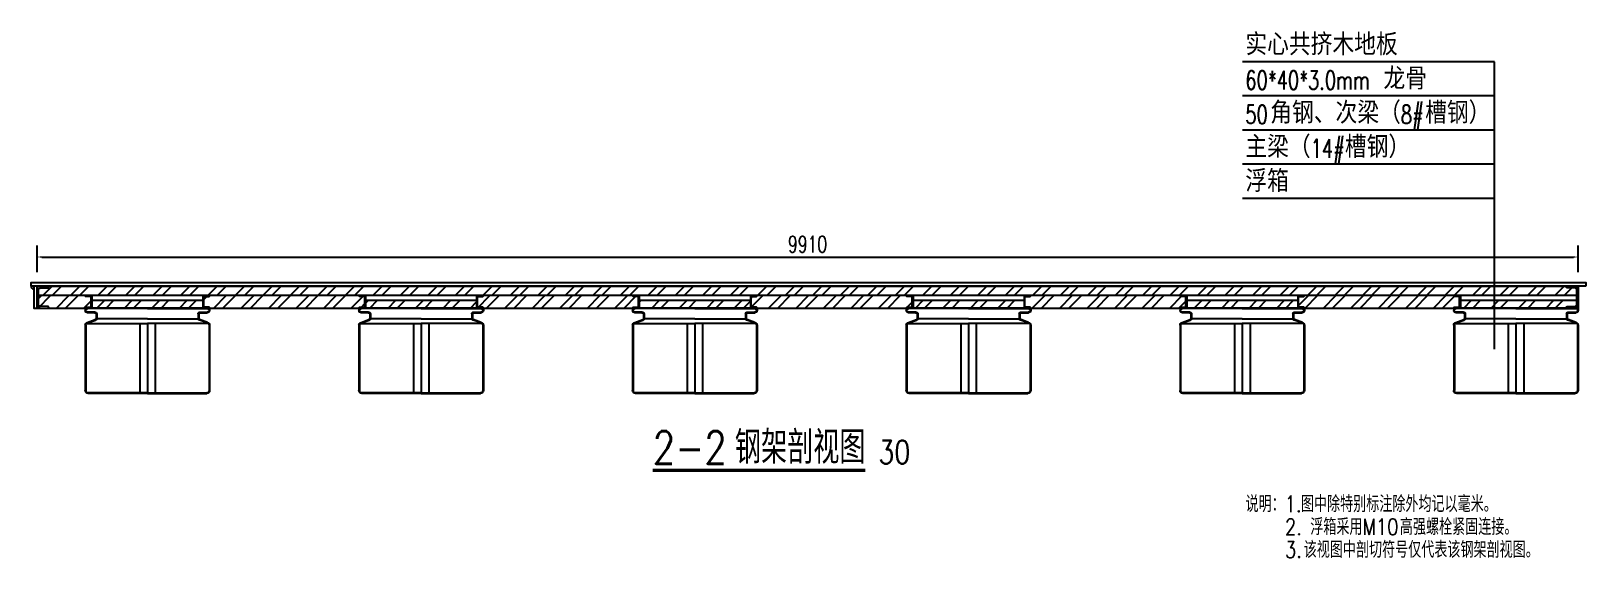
# Model space of a CAD drawing. Header units: millimetres. Extents: x -1471591 to 944464, y -468930 to 547002.
# Drawn here: x -992740 to -982742, y -50928 to -47539 of the extents above; entities that cross this region are included whole.
import ezdxf

# ---------------------------------------------------------------- set-up
doc = ezdxf.new("R2010")
doc.units = ezdxf.units.MM
doc.header["$LTSCALE"] = 10
doc.header["$PDMODE"] = 35
for name, color, linetype in [('DIM_SYMB', 3, 'Continuous'), ('PUB_TEXT', 7, 'Continuous'), ('W-FLOAT_BOWL浮筒', 253, 'Continuous'), ('W-STEEL_FRAME钢架', 3, 'Continuous'), ('W-STEEL_KEEL钢龙骨', 5, 'Continuous'), ('W-WOOD_FLOOR木地板', 30, 'Continuous'), ('中实线', 1, 'Continuous')]:
    doc.layers.add(name, color=color, linetype=linetype)
doc.styles.add('_TCH_DIM', font='SIMPLEX.shx', dxfattribs={"bigfont": 'hztxt.shx'})
doc.styles.get("Standard").update_dxf_attribs({"font": 'simplex.shx', "width": 0.8, "bigfont": 'hztxt.shx'})
doc.styles.add('STANDARD_T3', font='simplex.shx', dxfattribs={"width": 0.7, "bigfont": 'hztxt.shx'})
doc.dimstyles.new('W&&30', dxfattribs={"dimtxt": 105, "dimasz": 30, "dimexe": 75, "dimexo": 90, "dimgap": 30, "dimtad": 1, "dimdec": 0, "dimzin": 0, "dimdsep": 46, "dimtxsty": 'STANDARD_T3', "dimcen": 0.09, "dimclrd": 1, "dimclre": 1, "dimclrt": 7, "dimazin": 2, "dimtfac": 1, "dimtdec": 0, "dimtix": 1, "dimtmove": 2, "dimatfit": 3, "dimfxl": 0, "dimtolj": 1, "dimtzin": 0, "dimarcsym": 0})

# ---------------------------------------------------------------- blocks, each defined once
blk = doc.blocks.new('*U270')
at = {"layer": 'W-FLOAT_BOWL浮筒'}
for p, q in [((-400, 275), (-400, 260)), ((0, 275), (-400, 275)), ((-386.6, 182.8), (-335.4, 200.6)), ((0, 271), (-386.4, 271)), ((-338, 249), (-386.4, 249)), ((-338, 245), (-385, 245)), ((-330, 237), (-330, 208.2)), ((0, 205.3), (-326.3, 205.3)), ((-326, 237), (-326, 208.2)), ((0, 275), (400, 275)), ((0, 271), (386.4, 271)), ((0, 205.3), (326.3, 205.3)), ((326, 237), (326, 208.2)), ((330, 237), (330, 208.2)), ((386.6, 182.8), (335.4, 200.6)), ((338, 249), (386.4, 249)), ((338, 245), (385, 245)), ((400, 275), (400, 260)), ((-400, 163.9), (-400, -256)), ((-396, 164.7), (-396, -256)), ((-390.7, 176.1), (0, 176.1)), ((-385.9, 178.8), (-334.1, 196.9)), ((-50, 176.1), (-50, -271)), ((390.7, 176.1), (0, 176.1)), ((0, 176.1), (0, -271)), ((0, 176.1), (0, -271)), ((50, 176.1), (50, -271)), ((385.9, 178.8), (334.1, 196.9)), ((396, 164.7), (396, -256)), ((400, 163.9), (400, -256)), ((0, -271), (-381, -271)), ((0, -275), (-381, -275)), ((0, -271), (381, -271)), ((0, -275), (381, -275))]:
    blk.add_line(p, q, dxfattribs=at)
for points in [[(-399.9, 275), (-330.3, 275)], [(-399.9, 275), (-330.3, 275)], [(399.9, 275), (330.3, 275)], [(399.9, 275), (330.3, 275)]]:
    blk.add_lwpolyline(points, dxfattribs=at)
for centre, radius, start, end in [((-385, 260), 15, 180, 270), ((-386.4, 260), 11, 90, 270), ((-338, 237), 12, 0, 90), ((-338, 237), 8, 0, 90), ((-338, 208.2), 8, 289.17979, 0), ((-338, 208.2), 12, 289.17979, 0), ((338, 237), 12, 90, 180), ((338, 208.2), 12, 180, 250.82021), ((338, 237), 8, 90, 180), ((338, 208.2), 8, 180, 250.82021), ((385, 260), 15, 270, 0), ((386.4, 260), 11, 270, 90), ((-380, 163.9), 20, 109.17979, 180), ((-381, 164.7), 15, 109.17979, 180), ((381, 164.7), 15, 0, 70.82021), ((380, 163.9), 20, 0, 70.82021), ((-381, -256), 19, 180, 270), ((-381, -256), 15, 180, 270), ((381, -256), 15, 270, 0), ((381, -256), 19, 270, 0)]:
    blk.add_arc(centre, radius, start, end, dxfattribs=at)
blk = doc.blocks.new('*U271')
at = {"layer": '中实线', "color": 0, "linetype": 'ByBlock', "lineweight": -2}
for p in [(0, 0), (1760, 0), (3520, 0), (5280, 0), (7040, 0), (8800, 0)]:
    blk.add_blockref('*U270', p, dxfattribs=at)
blk = doc.blocks.new('*D1672')
at = {"color": 1, "lineweight": -2, "transparency": 16777216}
for p, q in [((-992701.9, -49090.9), (-992701.9, -48917.8)), ((-982791.8, -49090.9), (-982791.8, -48917.8)), ((-992671.9, -48992.8), (-982821.8, -48992.8))]:
    blk.add_line(p, q, dxfattribs=at)
at = {"color": 1, "transparency": 16777216}
for points in [[(-992671.9, -48987.8), (-992671.9, -48997.8), (-992701.9, -48992.8)], [(-982821.8, -48987.8), (-982821.8, -48997.8), (-982791.8, -48992.8)]]:
    blk.add_solid(points, dxfattribs=at)
at = {"layer": 'Defpoints', "color": 0, "transparency": 16777216}
for p in [(-982791.8, -48992.8), (-992701.9, -49180.9), (-982791.8, -49180.9)]:
    blk.add_point(p, dxfattribs=at)
at = {"color": 7, "transparency": 16777216, "insert": (-987746.9, -48910.3), "char_height": 105, "attachment_point": 5, "style": 'STANDARD_T3'}
blk.add_mtext('\\A1;9910', dxfattribs=at)

msp = doc.modelspace()

# ---------------------------------------------------------------- hatches: boundary and pattern name
at = {"layer": 'W-STEEL_FRAME钢架'}
h = msp.add_hatch(dxfattribs=at)
h.set_pattern_fill('金属', color=1, scale=50)
h.set_pattern_definition([(45, (12748.4, -79376.85), (-88.388348, 88.388348), []), (45, (12807.32, -79376.85), (-88.388348, 88.388348), [])])
h.paths.add_polyline_path([(-992701.8, -49320.9), (-992701.8, -49240.9), (-992348.9, -49240.9), (-992348.9, -49320.9)])
h = msp.add_hatch(dxfattribs=at)
h.set_pattern_fill('金属', color=6, scale=50)
h.set_pattern_definition([(45, (12694.58, -79867.95), (-88.388348, 88.388348), []), (45, (12753.51, -79867.95), (-88.388348, 88.388348), [])])
h.paths.add_polyline_path([(-992348.9, -49320.9), (-992348.9, -49270.9), (-991634.8, -49270.9), (-991634.8, -49320.9)])
h = msp.add_hatch(dxfattribs=at)
h.set_pattern_fill('金属', color=1, scale=50)
h.set_pattern_definition([(45, (11108.31, -79376.85), (-88.388348, 88.388348), []), (45, (11167.24, -79376.85), (-88.388348, 88.388348), [])])
h.paths.add_polyline_path([(-991634.8, -49320.9), (-991634.8, -49240.9), (-990588.8, -49240.9), (-990588.8, -49320.9)])
h = msp.add_hatch(dxfattribs=at)
h.set_pattern_fill('金属', color=6, scale=50)
h.set_pattern_definition([(45, (10854.58, -79867.95), (-88.388348, 88.388348), []), (45, (10913.51, -79867.95), (-88.388348, 88.388348), [])])
h.paths.add_polyline_path([(-990588.8, -49320.9), (-990588.8, -49270.9), (-989874.8, -49270.9), (-989874.8, -49320.9)])
h = msp.add_hatch(dxfattribs=at)
h.set_pattern_fill('金属', color=1, scale=50)
h.set_pattern_definition([(45, (9268.31, -79376.85), (-88.388348, 88.388348), []), (45, (9327.24, -79376.85), (-88.388348, 88.388348), [])])
h.paths.add_polyline_path([(-989874.8, -49320.9), (-989874.8, -49240.9), (-988828.8, -49240.9), (-988828.8, -49320.9)])
h = msp.add_hatch(dxfattribs=at)
h.set_pattern_fill('金属', color=6, scale=50)
h.set_pattern_definition([(45, (9014.58, -79867.95), (-88.388348, 88.388348), []), (45, (9073.51, -79867.95), (-88.388348, 88.388348), [])])
h.paths.add_polyline_path([(-988828.8, -49320.9), (-988828.8, -49270.9), (-988114.8, -49270.9), (-988114.8, -49320.9)])
h = msp.add_hatch(dxfattribs=at)
h.set_pattern_fill('金属', color=1, scale=50)
h.set_pattern_definition([(45, (7428.23, -79376.85), (-88.388348, 88.388348), []), (45, (7487.16, -79376.85), (-88.388348, 88.388348), [])])
h.paths.add_polyline_path([(-988114.7, -49320.9), (-988114.7, -49240.9), (-987068.8, -49240.9), (-987068.8, -49320.9)])
h = msp.add_hatch(dxfattribs=at)
h.set_pattern_fill('金属', color=6, scale=50)
h.set_pattern_definition([(45, (7174.58, -79867.95), (-88.388348, 88.388348), []), (45, (7233.51, -79867.95), (-88.388348, 88.388348), [])])
h.paths.add_polyline_path([(-987068.8, -49320.9), (-987068.8, -49270.9), (-986354.8, -49270.9), (-986354.8, -49320.9)])
h = msp.add_hatch(dxfattribs=at)
h.set_pattern_fill('金属', color=1, scale=50)
h.set_pattern_definition([(45, (5588.31, -79376.85), (-88.388348, 88.388348), []), (45, (5647.24, -79376.85), (-88.388348, 88.388348), [])])
h.paths.add_polyline_path([(-986354.8, -49320.9), (-986354.8, -49240.9), (-985308.8, -49240.9), (-985308.8, -49320.9)])
h = msp.add_hatch(dxfattribs=at)
h.set_pattern_fill('金属', color=6, scale=50)
h.set_pattern_definition([(45, (5254.67, -79867.95), (-88.388348, 88.388348), []), (45, (5313.59, -79867.95), (-88.388348, 88.388348), [])])
h.paths.add_polyline_path([(-985308.8, -49320.9), (-985308.8, -49270.9), (-984594.8, -49270.9), (-984594.8, -49320.9)])
h = msp.add_hatch(dxfattribs=at)
h.set_pattern_fill('金属', color=1, scale=50)
h.set_pattern_definition([(45, (3748.4, -79376.85), (-88.388348, 88.388348), []), (45, (3807.32, -79376.85), (-88.388348, 88.388348), [])])
h.paths.add_polyline_path([(-984594.8, -49320.9), (-984594.8, -49240.9), (-983548.8, -49240.9), (-983548.8, -49320.9)])
h = msp.add_hatch(dxfattribs=at)
h.set_pattern_fill('金属', color=6, scale=50)
h.set_pattern_definition([(45, (3451.75, -79867.95), (-88.388348, 88.388348), []), (45, (3510.68, -79867.95), (-88.388348, 88.388348), [])])
h.paths.add_polyline_path([(-983548.8, -49320.9), (-983548.8, -49270.9), (-982791.9, -49270.9), (-982791.9, -49320.9)])
at = {"layer": 'W-STEEL_KEEL钢龙骨'}
h = msp.add_hatch(dxfattribs=at)
h.set_pattern_fill('金属', color=256, scale=50)
h.set_pattern_definition([(45, (6488.53, -78751.81), (-88.388348, 88.388348), []), (45, (6547.45, -78751.81), (-88.388348, 88.388348), [])])
h.paths.add_polyline_path([(-992701.9, -49240.9), (-992701.9, -49180.9), (-982791.8, -49180.9), (-982791.8, -49240.9)])

# ---------------------------------------------------------------- linework, layer by layer
at = {"layer": 'DIM_SYMB'}
for p, q in [((-983329, -47737.1), (-984950.6, -47737.1)), ((-983329, -48616.3), (-983329, -47737.1)), ((-983329, -47956.9), (-984950.6, -47956.9)), ((-983329, -48176.7), (-984950.6, -48176.7)), ((-983329, -48396.5), (-984950.6, -48396.5)), ((-983329, -48616.3), (-984950.6, -48616.3)), ((-983329, -49586.2), (-983329, -48616.3))]:
    msp.add_line(p, q, dxfattribs=at)
at = {"layer": 'DIM_SYMB', "const_width": 21}
msp.add_lwpolyline([(-988742.1, -50364.8), (-987375.8, -50364.8)], dxfattribs=at)
at = {"layer": 'W-STEEL_FRAME钢架'}
msp.add_lwpolyline([(-982791.8, -49180.9), (-992701.9, -49180.9), (-992701.9, -49320.9), (-982791.8, -49320.9)], close=True, dxfattribs=at)
for points in [[(-992626.6, -49180.9), (-992701.8, -49180.9), (-992701.8, -49320.9), (-992626.6, -49320.9), (-992626.6, -49317.2, 0.398895), (-992631.6, -49311.9), (-992684.8, -49309.1, -0.398895), (-992693.1, -49300.4), (-992693.1, -49201.5, -0.398895), (-992684.8, -49192.8), (-992631.6, -49190, 0.398895), (-992626.6, -49184.7)], [(-982867.1, -49180.9), (-982791.8, -49180.9), (-982791.8, -49320.9), (-982867.1, -49320.9), (-982867.1, -49317.2, -0.398895), (-982862.1, -49311.9), (-982808.9, -49309.1, 0.398895), (-982800.6, -49300.4), (-982800.6, -49201.5, 0.398895), (-982808.9, -49192.8), (-982862.1, -49190, -0.398895), (-982867.1, -49184.7)]]:
    msp.add_lwpolyline(points, format="xyb", close=True, dxfattribs=at)
at = {"layer": 'W-STEEL_FRAME钢架', "color": 1}
for points in [[(-992348.9, -49240.9), (-992701.9, -49240.9), (-992701.9, -49320.9), (-992348.9, -49320.9)], [(-990588.8, -49240.9), (-991634.8, -49240.9), (-991634.8, -49320.9), (-990588.8, -49320.9)], [(-988828.8, -49240.9), (-989874.8, -49240.9), (-989874.8, -49320.9), (-988828.8, -49320.9)], [(-987068.8, -49240.9), (-988114.7, -49240.9), (-988114.7, -49320.9), (-987068.8, -49320.9)], [(-985308.8, -49240.9), (-986354.8, -49240.9), (-986354.8, -49320.9), (-985308.8, -49320.9)], [(-983548.8, -49240.9), (-984594.8, -49240.9), (-984594.8, -49320.9), (-983548.8, -49320.9)]]:
    msp.add_lwpolyline(points, close=True, dxfattribs=at)
for points in [[(-992391.9, -49240.9), (-992348.9, -49240.9), (-992348.9, -49320.9), (-992391.9, -49320.9), (-992391.9, -49318.8, -0.398895), (-992389.1, -49315.8), (-992358.7, -49314.2, 0.398895), (-992353.9, -49309.2), (-992353.9, -49252.7, 0.398895), (-992358.7, -49247.7), (-992389.1, -49246.1, -0.398895), (-992391.9, -49243.1)], [(-991591.8, -49240.9), (-991634.8, -49240.9), (-991634.8, -49320.9), (-991591.8, -49320.9), (-991591.8, -49318.8, 0.398895), (-991594.6, -49315.8), (-991625, -49314.2, -0.398895), (-991629.8, -49309.2), (-991629.8, -49252.7, -0.398895), (-991625, -49247.7), (-991594.6, -49246.1, 0.398895), (-991591.8, -49243.1)], [(-990631.8, -49240.9), (-990588.8, -49240.9), (-990588.8, -49320.9), (-990631.8, -49320.9), (-990631.8, -49318.8, -0.398895), (-990629, -49315.8), (-990598.6, -49314.2, 0.398895), (-990593.8, -49309.2), (-990593.8, -49252.7, 0.398895), (-990598.6, -49247.7), (-990629, -49246.1, -0.398895), (-990631.8, -49243.1)], [(-989831.8, -49240.9), (-989874.8, -49240.9), (-989874.8, -49320.9), (-989831.8, -49320.9), (-989831.8, -49318.8, 0.398895), (-989834.7, -49315.8), (-989865.1, -49314.2, -0.398895), (-989869.8, -49309.2), (-989869.8, -49252.7, -0.398895), (-989865.1, -49247.7), (-989834.7, -49246.1, 0.398895), (-989831.8, -49243.1)], [(-988871.8, -49240.9), (-988828.8, -49240.9), (-988828.8, -49320.9), (-988871.8, -49320.9), (-988871.8, -49318.8, -0.398895), (-988869, -49315.8), (-988838.6, -49314.2, 0.398895), (-988833.8, -49309.2), (-988833.8, -49252.7, 0.398895), (-988838.6, -49247.7), (-988869, -49246.1, -0.398895), (-988871.8, -49243.1)], [(-988071.7, -49240.9), (-988114.7, -49240.9), (-988114.7, -49320.9), (-988071.7, -49320.9), (-988071.7, -49318.8, 0.398895), (-988074.5, -49315.8), (-988104.9, -49314.2, -0.398895), (-988109.7, -49309.2), (-988109.7, -49252.7, -0.398895), (-988104.9, -49247.7), (-988074.5, -49246.1, 0.398895), (-988071.7, -49243.1)], [(-987111.8, -49240.9), (-987068.8, -49240.9), (-987068.8, -49320.9), (-987111.8, -49320.9), (-987111.8, -49318.8, -0.398895), (-987108.9, -49315.8), (-987078.5, -49314.2, 0.398895), (-987073.8, -49309.2), (-987073.8, -49252.7, 0.398895), (-987078.5, -49247.7), (-987108.9, -49246.1, -0.398895), (-987111.8, -49243.1)], [(-986311.8, -49240.9), (-986354.8, -49240.9), (-986354.8, -49320.9), (-986311.8, -49320.9), (-986311.8, -49318.8, 0.398895), (-986314.6, -49315.8), (-986345, -49314.2, -0.398895), (-986349.8, -49309.2), (-986349.8, -49252.7, -0.398895), (-986345, -49247.7), (-986314.6, -49246.1, 0.398895), (-986311.8, -49243.1)], [(-985351.8, -49240.9), (-985308.8, -49240.9), (-985308.8, -49320.9), (-985351.8, -49320.9), (-985351.8, -49318.8, -0.398895), (-985349, -49315.8), (-985318.6, -49314.2, 0.398895), (-985313.8, -49309.2), (-985313.8, -49252.7, 0.398895), (-985318.6, -49247.7), (-985349, -49246.1, -0.398895), (-985351.8, -49243.1)], [(-984551.8, -49240.9), (-984594.8, -49240.9), (-984594.8, -49320.9), (-984551.8, -49320.9), (-984551.8, -49318.8, 0.398895), (-984554.7, -49315.8), (-984585.1, -49314.2, -0.398895), (-984589.8, -49309.2), (-984589.8, -49252.7, -0.398895), (-984585.1, -49247.7), (-984554.7, -49246.1, 0.398895), (-984551.8, -49243.1)], [(-983591.8, -49240.9), (-983548.8, -49240.9), (-983548.8, -49320.9), (-983591.8, -49320.9), (-983591.8, -49318.8, -0.398895), (-983588.9, -49315.8), (-983558.5, -49314.2, 0.398895), (-983553.8, -49309.2), (-983553.8, -49252.7, 0.398895), (-983558.5, -49247.7), (-983588.9, -49246.1, -0.398895), (-983591.8, -49243.1)]]:
    msp.add_lwpolyline(points, format="xyb", close=True, dxfattribs=at)
at = {"layer": 'W-STEEL_FRAME钢架', "color": 6}
for points in [[(-991634.8, -49320.9), (-992348.9, -49320.9), (-992348.9, -49270.9), (-991634.8, -49270.9)], [(-989874.8, -49320.9), (-990588.8, -49320.9), (-990588.8, -49270.9), (-989874.8, -49270.9)], [(-988114.8, -49320.9), (-988828.8, -49320.9), (-988828.8, -49270.9), (-988114.8, -49270.9)], [(-986354.8, -49320.9), (-987068.8, -49320.9), (-987068.8, -49270.9), (-986354.8, -49270.9)], [(-984594.8, -49320.9), (-985308.8, -49320.9), (-985308.8, -49270.9), (-984594.8, -49270.9)], [(-982791.9, -49320.9), (-983548.8, -49320.9), (-983548.8, -49270.9), (-982791.9, -49270.9)]]:
    msp.add_lwpolyline(points, close=True, dxfattribs=at)
at = {"layer": 'W-STEEL_KEEL钢龙骨'}
msp.add_lwpolyline([(-982791.8, -49240.9), (-992701.8, -49240.9), (-992701.8, -49180.9), (-982791.8, -49180.9)], close=True, dxfattribs=at)
at = {"layer": 'W-WOOD_FLOOR木地板'}
for points in [[(-982741.8, -49180.9), (-992740, -49180.9), (-992740, -49155.9), (-982741.8, -49155.9)], [(-992701.9, -49180.9), (-992721.9, -49180.9), (-992721.9, -49320.9), (-992701.9, -49320.9)]]:
    msp.add_lwpolyline(points, close=True, dxfattribs=at)
msp.add_arc((-992721.9, -49180.9), 18, 180, 270, dxfattribs=at)

# ---------------------------------------------------------------- block references
at = {"layer": '中实线', "xscale": -1}
msp.add_blockref('*U271', (-983191.8, -49595.9), dxfattribs=at)

# ---------------------------------------------------------------- texts
at = {"layer": 'PUB_TEXT', "color": 7, "style": '_TCH_DIM'}
for s, p in [('实心共挤木地板', (-984931.8, -47695.1)), ('龙骨', (-984043.8, -47914.9)), ('角钢、次梁（', (-984771.8, -48134.7)), ('槽钢）', (-983775.8, -48134.7)), ('主梁（', (-984931.8, -48354.5)), ('槽钢）', (-984291.8, -48354.5)), ('浮箱', (-984931.8, -48574.3))]:
    msp.add_text(s, height=140, dxfattribs=at).set_placement(p)
at = {"layer": 'PUB_TEXT', "color": 7, "style": '_TCH_DIM', "width": 0.705882}
for s, p in [('60*40*3.0mm', (-984931.8, -47914.9)), ('50', (-984931.8, -48134.7)), ('8#', (-983931.8, -48134.7)), ('14#', (-984511.8, -48354.5))]:
    msp.add_text(s, height=119, dxfattribs=at).set_placement(p)
at = {"layer": 'PUB_TEXT', "color": 7, "width": 0.8}
for s, height, p in [('钢架剖视图', 210, (-988214.1, -50322.8)), ('2-2', 210, (-988742.1, -50322.8)), ('30', 150, (-987291.8, -50322.8))]:
    msp.add_text(s, height=height, dxfattribs=at).set_placement(p)
at = {"layer": 'W-STEEL_FRAME钢架', "color": 0, "width": 0.8}
for s, p in [('说明：', (-984930.6, -50633.9)), ('1.', (-984678.6, -50633.9)), ('图中除特别标注除外均记以毫米。', (-984574.6, -50633.9)), ('2.', (-984676.6, -50780.9)), ('浮箱采用', (-984514.2, -50780.9)), ('M10', (-984178.2, -50780.9)), ('高强螺栓紧固连接。', (-983938.2, -50780.9)), ('3.', (-984676.6, -50927.9)), ('该视图中剖切符号仅代表该钢架剖视图。', (-984556.6, -50927.9))]:
    msp.add_text(s, height=105, dxfattribs=at).set_placement(p)

# ---------------------------------------------------------------- dimensions: what is measured, and where the dimension line sits
dim = msp.add_linear_dim(base=(-982791.8, -48992.8), p1=(-992701.9, -49180.9), p2=(-982791.8, -49180.9), dimstyle='W&&30')
dim.commit()
dim.dimension.update_dxf_attribs({"geometry": '*D1672', "text_midpoint": (-987746.9, -48910.3)})

doc.saveas('drawing.dxf')
